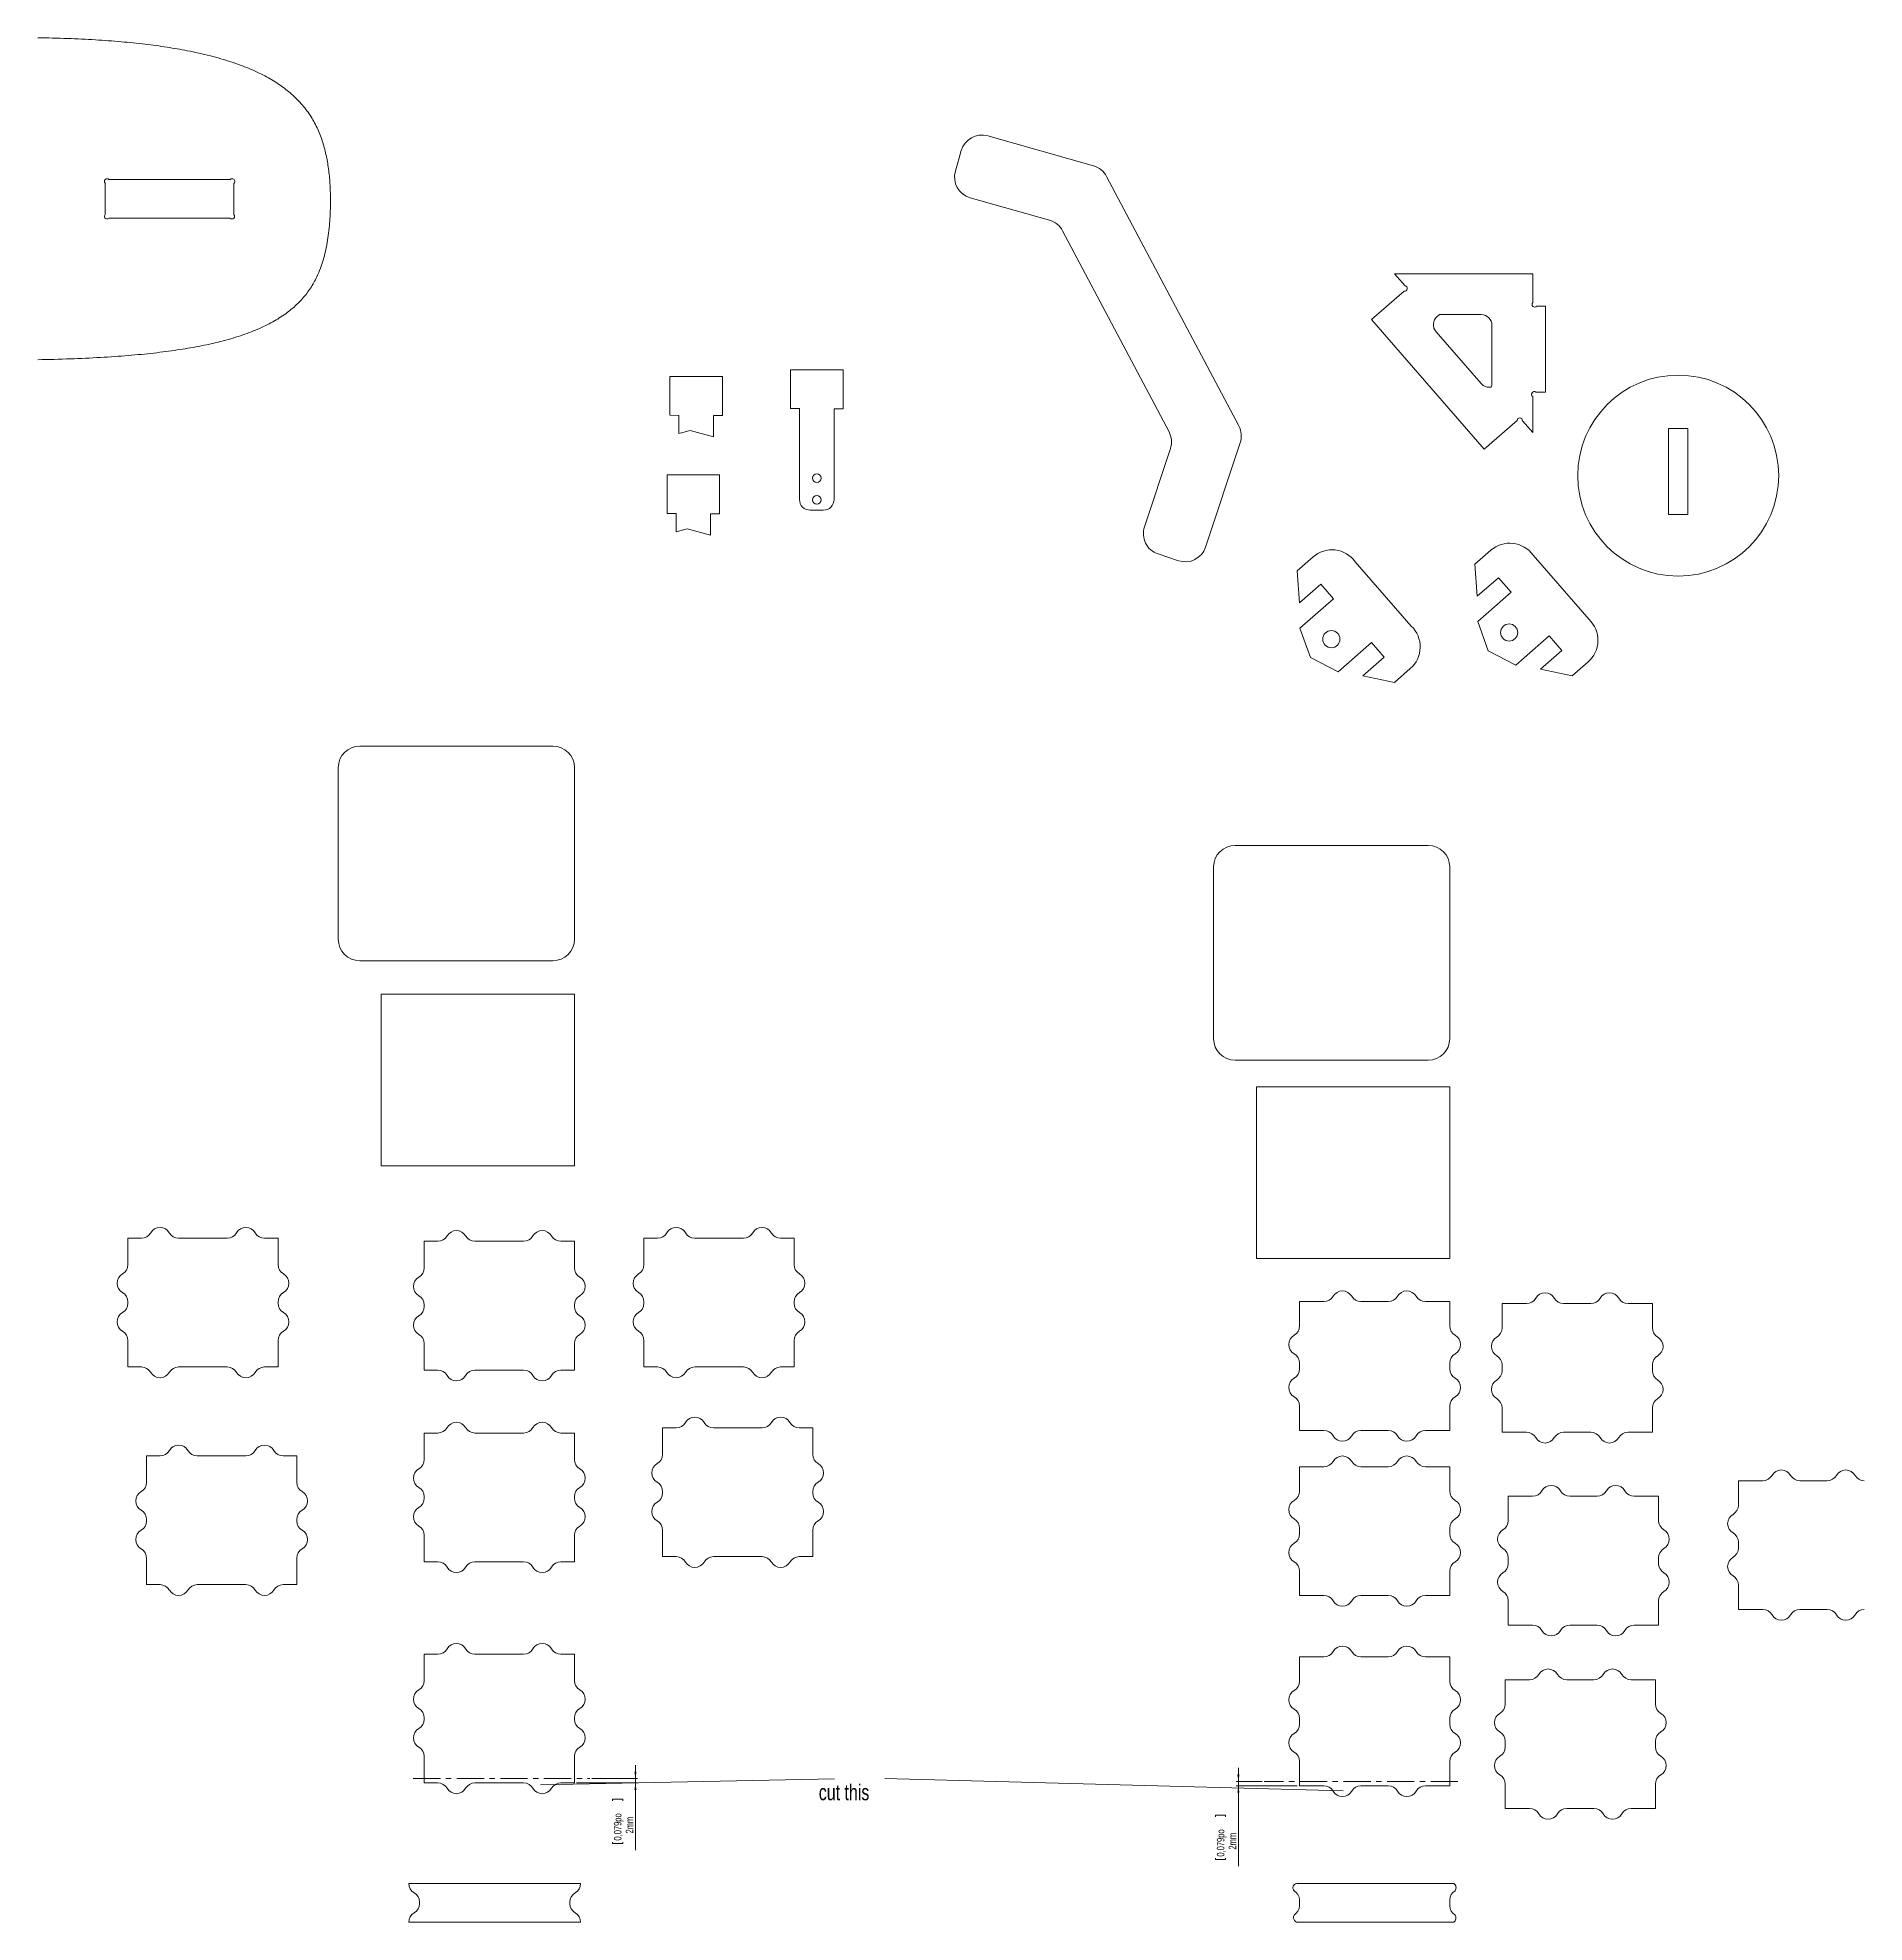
# Model space of a CAD drawing. Header units: millimetres. Extents: x -1695 to 2003, y -862 to 1060.
# Drawn here: x -684 to 167, y 182 to 1060 of the extents above; entities that cross this region are included whole.
import ezdxf

# ---------------------------------------------------------------- set-up
doc = ezdxf.new("R2010")
doc.units = ezdxf.units.MM
doc.linetypes.add('CENTERX2', pattern=[20.32, 12.7, -2.54, 2.54, -2.54])
doc.styles.add('SLDTEXTSTYLE0', font='TXT', dxfattribs={"width": 0.75})
doc.dimstyles.new('SLDDIMSTYLE0', dxfattribs={"dimtxt": 3.5, "dimasz": 3.302, "dimexe": 0, "dimexo": 0.0625, "dimgap": 0.875, "dimtad": 2, "dimrnd": 1e-09, "dimzin": 12, "dimdsep": 46, "dimtxsty": 'SLDTEXTSTYLE0', "dimsah": 1, "dimcen": 0.09, "dimadec": 0, "dimazin": 0, "dimtfac": 1, "dimtofl": 0, "dimtmove": 0, "dimatfit": 3, "dimfxl": 1, "dimtolj": 1, "dimtzin": 12, "dimarcsym": 0})

# ---------------------------------------------------------------- blocks, each defined once
blk = doc.blocks.new('*D1')
at = {"color": 7, "linetype": 'Continuous', "lineweight": 0}
for p, q in [((-405.25, 248.82), (-405.25, 255.17)), ((-432.68, 246.82), (-404.25, 246.82)), ((-425.55, 248.82), (-404.25, 248.82)), ((-405.25, 246.82), (-405.25, 248.82)), ((-405.25, 246.82), (-405.25, 215.56)), ((-415.89, 239.26), (-411.19, 239.26)), ((-415.89, 239.26), (-415.89, 238.56)), ((-411.19, 239.26), (-411.19, 238.56)), ((-415.89, 218.56), (-415.89, 219.27)), ((-415.89, 218.56), (-411.19, 218.56)), ((-411.19, 218.56), (-411.19, 219.27))]:
    blk.add_line(p, q, dxfattribs=at)
for points in [[(-405.25, 248.82), (-404.75, 252.12), (-405.76, 252.12)], [(-405.25, 246.82), (-405.76, 243.51), (-404.75, 243.51)]]:
    blk.add_solid(points, dxfattribs=at)
at = {"color": 7, "linetype": 'Continuous', "lineweight": 0, "char_height": 3.5, "attachment_point": 1, "rotation": 90, "style": 'SLDTEXTSTYLE0'}
for s, insert in [('0,079po', (-415.29, 219.98)), ('2mm', (-409.77, 223.27))]:
    blk.add_mtext(s, dxfattribs=dict(at, insert=insert))
blk = doc.blocks.new('*D2')
at = {"color": 7, "linetype": 'Continuous', "lineweight": 0}
for p, q in [((-113.35, 247.52), (-125.38, 247.52)), ((-124.38, 247.52), (-124.38, 253.87)), ((-124.38, 247.52), (-124.38, 245.52)), ((-96.94, 245.52), (-125.38, 245.52)), ((-124.38, 245.52), (-124.38, 208.08)), ((-135.02, 231.79), (-130.32, 231.79)), ((-135.02, 231.79), (-135.02, 231.08)), ((-130.32, 231.79), (-130.32, 231.08)), ((-135.02, 211.09), (-135.02, 211.79)), ((-135.02, 211.09), (-130.32, 211.09)), ((-130.32, 211.09), (-130.32, 211.79))]:
    blk.add_line(p, q, dxfattribs=at)
for points in [[(-124.38, 247.52), (-123.87, 250.82), (-124.89, 250.82)], [(-124.38, 245.52), (-124.89, 242.22), (-123.87, 242.22)]]:
    blk.add_solid(points, dxfattribs=at)
at = {"color": 7, "linetype": 'Continuous', "lineweight": 0, "char_height": 3.5, "attachment_point": 1, "rotation": 90, "style": 'SLDTEXTSTYLE0'}
for s, insert in [('0,079po', (-134.42, 212.5)), ('2mm', (-128.89, 215.79))]:
    blk.add_mtext(s, dxfattribs=dict(at, insert=insert))

msp = doc.modelspace()

# ---------------------------------------------------------------- linework, layer by layer
at = {"color": 7, "linetype": 'Continuous', "lineweight": 15}
for p, q in [((-191.903, 1000.086), (-241.15, 1014.037)), ((-253.497, 1007.141), (-256.223, 997.52)), ((-652.212, 993.732), (-652.306, 993.732)), ((-652.306, 993.732), (-652.306, 993.638)), ((-652.306, 991.967), (-652.306, 977.403)), ((-593.977, 993.732), (-650.54, 993.732)), ((-124.199, 878.874), (-185.792, 995.146)), ((-592.306, 977.403), (-592.306, 991.873)), ((-547.306, 984.732), (-547.306, 982.518)), ((-249.327, 985.173), (-212.413, 974.716)), ((-650.446, 975.732), (-594.165, 975.732)), ((-206.302, 969.775), (-156.71, 876.158)), ((-51.633, 949.73), (-46.773, 944.146)), ((12.707, 949.73), (-51.633, 949.73)), ((12.707, 936.335), (12.707, 949.73)), ((-47.175, 941.679), (-62.423, 928.407)), ((-30.729, 930.73), (-31.846, 929.832)), ((-11.293, 930.73), (-30.729, 930.73)), ((18.707, 934.661), (14.564, 934.661)), ((18.707, 894.661), (18.707, 934.661)), ((-62.423, 928.407), (-9.9, 868.064)), ((-32.334, 922.778), (-11.325, 898.641)), ((-6.293, 898.669), (-6.293, 925.73)), ((-308.554, 905.043), (-333.035, 905.043)), ((-333.035, 905.043), (-333.035, 887.001)), ((-308.554, 886.906), (-308.554, 905.043)), ((-364.746, 901.89), (-389.227, 901.89)), ((-389.227, 901.89), (-389.227, 883.848)), ((-364.746, 883.752), (-364.746, 901.89)), ((-333.035, 887.001), (-328.858, 886.985)), ((-328.858, 886.985), (-328.858, 844.654)), ((-312.735, 886.922), (-308.554, 886.906)), ((-312.735, 844.654), (-312.735, 886.922)), ((12.707, 875.809), (12.707, 892.604)), ((14.128, 894.661), (18.707, 894.661)), ((-389.227, 883.848), (-385.051, 883.831)), ((-385.051, 883.831), (-385.051, 875.342)), ((-368.927, 873.828), (-368.927, 883.768)), ((-368.927, 883.768), (-364.746, 883.752)), ((-9.9, 868.064), (5.44, 881.416)), ((7.937, 881.29), (12.707, 875.809)), ((-385.051, 875.342), (-379.815, 876.745)), ((-379.815, 876.745), (-368.927, 873.828)), ((-139.668, 822.464), (-123.545, 871.043)), ((84.99, 877.654), (75.99, 877.654)), ((75.99, 877.654), (75.99, 837.654)), ((84.99, 837.654), (84.99, 877.654)), ((-156.056, 868.327), (-168.141, 831.913)), ((-366.042, 856.124), (-390.523, 856.124)), ((-390.523, 856.124), (-390.523, 838.082)), ((-366.042, 837.987), (-366.042, 856.124)), ((-390.523, 838.082), (-386.346, 838.066)), ((-386.346, 838.066), (-386.346, 829.577)), ((-370.223, 838.003), (-366.042, 837.987)), ((-370.223, 828.062), (-370.223, 838.003)), ((-323.858, 839.654), (-317.735, 839.654)), ((75.99, 837.654), (84.99, 837.654)), ((-386.346, 829.577), (-381.111, 830.98)), ((-381.111, 830.98), (-370.223, 828.062)), ((-161.8, 819.272), (-152.309, 816.123)), ((-97.044, 811.441), (-89.616, 817.906)), ((-14.226, 814.533), (-6.798, 820.998)), ((12.877, 818.741), (38.981, 788.75)), ((-95.969, 796.467), (-97.044, 811.441)), ((-69.941, 815.65), (-43.836, 785.658)), ((-13.152, 799.559), (-14.226, 814.533)), ((-3.206, 808.216), (-13.152, 799.559)), ((2.703, 801.427), (-3.206, 808.216)), ((-86.023, 805.124), (-95.969, 796.467)), ((-80.115, 798.336), (-86.023, 805.124)), ((-12.885, 787.859), (2.703, 801.427)), ((-95.703, 784.767), (-80.115, 798.336)), ((-90.832, 771.11), (-95.703, 784.767)), ((-8.014, 774.201), (-12.885, 787.859)), ((-62.388, 777.97), (-77.977, 764.401)), ((-56.479, 771.181), (-62.388, 777.97)), ((4.841, 767.493), (-8.014, 774.201)), ((20.43, 781.061), (4.841, 767.493)), ((16.392, 765.616), (26.338, 774.273)), ((26.338, 774.273), (20.43, 781.061)), ((-77.977, 764.401), (-90.832, 771.11)), ((-66.425, 762.524), (-56.479, 771.181)), ((-44.315, 765.86), (-51.743, 759.395)), ((31.075, 762.487), (16.392, 765.616)), ((38.503, 768.951), (31.075, 762.487)), ((-51.743, 759.395), (-66.425, 762.524)), ((-533.678, 729.785), (-443.678, 729.785)), ((-543.678, 719.785), (-543.678, 639.785)), ((-433.678, 719.785), (-433.678, 639.785)), ((-125.939, 683.501), (-35.939, 683.501)), ((-135.939, 673.501), (-135.939, 593.501)), ((-25.939, 673.501), (-25.939, 593.501)), ((-533.678, 629.785), (-443.678, 629.785)), ((-523.678, 614.197), (-523.678, 534.197)), ((-433.678, 614.197), (-523.678, 614.197)), ((-433.678, 534.197), (-433.678, 614.197)), ((-125.939, 583.501), (-35.939, 583.501)), ((-25.939, 571.119), (-115.939, 571.119)), ((-115.939, 571.119), (-115.939, 491.119)), ((-25.939, 491.119), (-25.939, 571.119)), ((-523.678, 534.197), (-433.678, 534.197)), ((-641.728, 500.57), (-641.728, 488.23)), ((-635.388, 500.57), (-641.728, 500.57)), ((-595.388, 500.57), (-618.068, 500.57)), ((-571.728, 500.57), (-578.068, 500.57)), ((-571.728, 488.23), (-571.728, 500.57)), ((-401.3, 500.57), (-401.3, 488.23)), ((-394.96, 500.57), (-401.3, 500.57)), ((-354.96, 500.57), (-377.64, 500.57)), ((-331.3, 500.57), (-337.64, 500.57)), ((-331.3, 488.23), (-331.3, 500.57)), ((-503.678, 499.097), (-503.678, 486.757)), ((-497.338, 499.097), (-503.678, 499.097)), ((-457.338, 499.097), (-480.018, 499.097)), ((-433.678, 499.097), (-440.018, 499.097)), ((-433.678, 486.757), (-433.678, 499.097)), ((-115.939, 491.119), (-25.939, 491.119)), ((-641.728, 470.91), (-641.728, 470.23)), ((-571.728, 470.23), (-571.728, 470.91)), ((-503.678, 469.437), (-503.678, 468.757)), ((-433.678, 468.757), (-433.678, 469.437)), ((-401.3, 470.91), (-401.3, 470.23)), ((-331.3, 470.23), (-331.3, 470.91)), ((-84.599, 471.001), (-95.939, 471.001)), ((-95.939, 471.001), (-95.939, 459.662)), ((-54.599, 471.001), (-67.279, 471.001)), ((-25.939, 471.001), (-37.279, 471.001)), ((-25.939, 459.662), (-25.939, 471.001)), ((9.788, 470.154), (-1.552, 470.154)), ((-1.552, 470.154), (-1.552, 458.815)), ((39.788, 470.154), (27.108, 470.154)), ((68.448, 470.154), (57.108, 470.154)), ((68.448, 458.815), (68.448, 470.154)), ((-641.728, 452.91), (-641.728, 440.57)), ((-571.728, 440.57), (-571.728, 452.91)), ((-503.678, 451.437), (-503.678, 439.097)), ((-433.678, 439.097), (-433.678, 451.437)), ((-401.3, 452.91), (-401.3, 440.57)), ((-331.3, 440.57), (-331.3, 452.91)), ((-641.728, 440.57), (-635.388, 440.57)), ((-618.068, 440.57), (-595.388, 440.57)), ((-578.068, 440.57), (-571.728, 440.57)), ((-503.678, 439.097), (-497.338, 439.097)), ((-480.018, 439.097), (-457.338, 439.097)), ((-440.018, 439.097), (-433.678, 439.097)), ((-401.3, 440.57), (-394.96, 440.57)), ((-377.64, 440.57), (-354.96, 440.57)), ((-337.64, 440.57), (-331.3, 440.57)), ((-95.939, 442.341), (-95.939, 439.662)), ((-25.939, 439.662), (-25.939, 442.341)), ((-1.552, 441.494), (-1.552, 438.815)), ((68.448, 438.815), (68.448, 441.494)), ((-95.939, 422.341), (-95.939, 411.001)), ((-25.939, 411.001), (-25.939, 422.341)), ((-1.552, 421.494), (-1.552, 410.155)), ((68.448, 410.155), (68.448, 421.494)), ((-503.678, 409.815), (-503.678, 397.476)), ((-497.338, 409.815), (-503.678, 409.815)), ((-457.338, 409.815), (-480.018, 409.815)), ((-433.678, 409.815), (-440.018, 409.815)), ((-433.678, 397.476), (-433.678, 409.815)), ((-392.61, 412.22), (-392.61, 399.88)), ((-386.27, 412.22), (-392.61, 412.22)), ((-346.27, 412.22), (-368.95, 412.22)), ((-322.61, 412.22), (-328.95, 412.22)), ((-322.61, 399.88), (-322.61, 412.22)), ((-95.939, 411.001), (-84.599, 411.001)), ((-67.279, 411.001), (-54.599, 411.001)), ((-37.279, 411.001), (-25.939, 411.001)), ((-1.552, 410.155), (9.788, 410.155)), ((27.108, 410.155), (39.788, 410.155)), ((57.108, 410.155), (68.448, 410.155)), ((-633.038, 399.185), (-633.038, 386.845)), ((-626.698, 399.185), (-633.038, 399.185)), ((-586.698, 399.185), (-609.378, 399.185)), ((-563.038, 399.185), (-569.378, 399.185)), ((-563.038, 386.845), (-563.038, 399.185)), ((-84.599, 394.115), (-95.939, 394.115)), ((-95.939, 394.115), (-95.939, 382.775)), ((-54.599, 394.115), (-67.279, 394.115)), ((-25.939, 394.115), (-37.279, 394.115)), ((-25.939, 382.775), (-25.939, 394.115)), ((119.863, 387.598), (108.523, 387.598)), ((108.523, 387.598), (108.523, 376.258)), ((149.863, 387.598), (137.184, 387.598)), ((-503.678, 380.155), (-503.678, 379.476)), ((-433.678, 379.476), (-433.678, 380.155)), ((-392.61, 382.56), (-392.61, 381.88)), ((-322.61, 381.88), (-322.61, 382.56)), ((12.684, 380.356), (1.345, 380.356)), ((1.345, 380.356), (1.345, 369.016)), ((42.684, 380.356), (30.005, 380.356)), ((71.345, 380.356), (60.005, 380.356)), ((71.345, 369.016), (71.345, 380.356)), ((-633.038, 369.525), (-633.038, 368.845)), ((-563.038, 368.845), (-563.038, 369.525)), ((-503.678, 362.155), (-503.678, 349.815)), ((-433.678, 349.815), (-433.678, 362.155)), ((-392.61, 364.56), (-392.61, 352.22)), ((-322.61, 352.22), (-322.61, 364.56)), ((-95.939, 365.455), (-95.939, 362.775)), ((-25.939, 362.775), (-25.939, 365.455)), ((-633.038, 351.525), (-633.038, 339.185)), ((-563.038, 339.185), (-563.038, 351.525)), ((-392.61, 352.22), (-386.27, 352.22)), ((-368.95, 352.22), (-346.27, 352.22)), ((-328.95, 352.22), (-322.61, 352.22)), ((1.345, 351.696), (1.345, 349.016)), ((71.345, 349.016), (71.345, 351.696)), ((108.523, 358.938), (108.523, 356.258)), ((-503.678, 349.815), (-497.338, 349.815)), ((-480.018, 349.815), (-457.338, 349.815)), ((-440.018, 349.815), (-433.678, 349.815)), ((-95.939, 345.455), (-95.939, 334.115)), ((-25.939, 334.115), (-25.939, 345.455)), ((-633.038, 339.185), (-626.698, 339.185)), ((-609.378, 339.185), (-586.698, 339.185)), ((-569.378, 339.185), (-563.038, 339.185)), ((-95.939, 334.115), (-84.599, 334.115)), ((-67.279, 334.115), (-54.599, 334.115)), ((-37.279, 334.115), (-25.939, 334.115)), ((108.523, 338.938), (108.523, 327.598)), ((1.345, 331.696), (1.345, 320.356)), ((71.345, 320.356), (71.345, 331.696)), ((108.523, 327.598), (119.863, 327.598)), ((137.184, 327.598), (149.863, 327.598)), ((1.345, 320.356), (12.684, 320.356)), ((30.005, 320.356), (42.684, 320.356)), ((60.005, 320.356), (71.345, 320.356)), ((-503.678, 306.816), (-503.678, 294.476)), ((-497.338, 306.816), (-503.678, 306.816)), ((-457.338, 306.816), (-480.018, 306.816)), ((-433.678, 306.816), (-440.018, 306.816)), ((-433.678, 294.476), (-433.678, 306.816)), ((-84.599, 305.519), (-95.939, 305.519)), ((-95.939, 305.519), (-95.939, 294.179)), ((-54.599, 305.519), (-67.279, 305.519)), ((-25.939, 305.519), (-37.279, 305.519)), ((-25.939, 294.179), (-25.939, 305.519)), ((11.236, 294.903), (-0.104, 294.903)), ((-0.104, 294.903), (-0.104, 283.563)), ((41.236, 294.903), (28.556, 294.903)), ((69.896, 294.903), (58.556, 294.903)), ((69.896, 283.563), (69.896, 294.903)), ((-503.678, 277.155), (-503.678, 276.476)), ((-433.678, 276.476), (-433.678, 277.155)), ((-95.939, 276.859), (-95.939, 274.179)), ((-25.939, 274.179), (-25.939, 276.859)), ((-0.104, 266.242), (-0.104, 263.563)), ((69.896, 263.563), (69.896, 266.242)), ((-503.678, 259.155), (-503.678, 246.816)), ((-433.678, 246.816), (-433.678, 259.155)), ((-95.939, 256.859), (-95.939, 245.519)), ((-25.939, 245.519), (-25.939, 256.859)), ((-503.678, 246.816), (-497.338, 246.816)), ((-480.018, 246.816), (-457.338, 246.816)), ((-440.018, 246.816), (-433.678, 246.816)), ((-0.104, 246.242), (-0.104, 234.903)), ((69.896, 234.903), (69.896, 246.242)), ((-95.939, 245.519), (-84.599, 245.519)), ((-67.279, 245.519), (-54.599, 245.519)), ((-37.279, 245.519), (-25.939, 245.519)), ((-0.104, 234.903), (11.236, 234.903)), ((28.556, 234.903), (41.236, 234.903)), ((58.556, 234.903), (69.896, 234.903)), ((-430.804, 199.967), (-510.804, 199.967)), ((-24.034, 199.967), (-97.221, 199.967)), ((-505.804, 191.307), (-505.804, 190.628)), ((-435.804, 190.628), (-435.804, 191.307)), ((-95.957, 192.307), (-95.957, 189.628)), ((-25.957, 189.628), (-25.957, 192.307)), ((-510.804, 181.967), (-430.804, 181.967)), ((-95.957, 181.967), (-24.034, 181.967))]:
    msp.add_line(p, q, dxfattribs=at)
at = {"color": 7, "linetype": 'CENTERX2', "lineweight": 0}
for p, q in [((-508.821, 248.816), (-426.546, 248.816)), ((-22.118, 247.519), (-112.353, 247.519))]:
    msp.add_line(p, q, dxfattribs=at)
at = {"color": 7, "linetype": 'Continuous', "lineweight": 0}
for p, q in [((-312.61, 248.78), (-449.444, 245.959)), ((-289.099, 248.816), (-75.619, 243.137))]:
    msp.add_line(p, q, dxfattribs=at)
at = {"color": 7, "linetype": 'Continuous', "lineweight": 15}
for centre, radius in [((80.49, 855.745), 46.805), ((-320.795, 854.592), 2), ((-320.795, 844.464), 2), ((-81.089, 779.59), 4), ((1.728, 782.681), 4)]:
    msp.add_circle(centre, radius, dxfattribs=at)
for centre, radius, start, end in [((-243.876, 1004.416), 10, 74.183479, 164.183479), ((-651.376, 992.803), 1.25, 138.05004, 221.94996), ((-651.376, 992.803), 1.25, 48.05004, 131.94996), ((-593.141, 992.803), 1.25, 311.94996, 131.94996), ((-246.601, 994.794), 10, 164.183479, 254.183479), ((-194.629, 990.465), 10, 27.911499, 74.183479), ((-651.376, 976.568), 1.25, 138.05004, 318.05004), ((-593.235, 976.568), 1.25, 221.94996, 41.94996), ((-215.138, 965.094), 10, 27.911499, 74.183479), ((-46.974, 942.912), 1.25, 260.740867, 80.740867), ((-11.293, 925.73), 5, 0, 90), ((13.636, 935.498), 1.25, 137.962339, 317.962339), ((-28.563, 926.061), 5, 131.036183, 221.036183), ((-7.554, 901.923), 5, 221.036183, 281.322266), ((-11.293, 898.669), 5, 340.7501, 0), ((13.418, 893.633), 1.25, 55.370202, 235.370202), ((-133.036, 874.193), 10, 341.639519, 27.911499), ((6.689, 881.353), 1.25, 357.105513, 177.105513), ((-165.547, 871.477), 10, 341.639519, 27.911499), ((-323.858, 844.654), 5, 180, 270), ((-317.735, 844.654), 5, 270, 0), ((-158.65, 828.763), 10, 161.639519, 251.639519), ((-149.159, 825.613), 10, 251.639519, 341.639519), ((-80.81, 807.788), 13.414, 35.879633, 131.036183), ((2.008, 810.88), 13.414, 35.879633, 131.036183), ((-53.122, 775.978), 13.414, 311.036183, 46.192733), ((29.696, 779.069), 13.414, 311.036183, 46.192733), ((-533.678, 719.785), 10, 90, 180), ((-443.678, 719.785), 10, 0, 90), ((-125.939, 673.501), 10, 90, 180), ((-35.939, 673.501), 10, 0, 90), ((-533.678, 639.785), 10, 180, 270), ((-443.678, 639.785), 10, 270, 0), ((-125.939, 593.501), 10, 180, 270), ((-35.939, 593.501), 10, 270, 0), ((-635.388, 505.57), 5, 270, 330), ((-626.728, 500.57), 5, 30, 150), ((-618.068, 505.57), 5, 210, 270), ((-595.388, 505.57), 5, 270, 330), ((-586.728, 500.57), 5, 30, 150), ((-578.068, 505.57), 5, 210, 270), ((-497.338, 504.097), 5, 270, 330), ((-488.678, 499.097), 5, 30, 150), ((-480.018, 504.097), 5, 210, 270), ((-457.338, 504.097), 5, 270, 330), ((-448.678, 499.097), 5, 30, 150), ((-440.018, 504.097), 5, 210, 270), ((-394.96, 505.57), 5, 270, 330), ((-386.3, 500.57), 5, 30, 150), ((-377.64, 505.57), 5, 210, 270), ((-354.96, 505.57), 5, 270, 330), ((-346.3, 500.57), 5, 30, 150), ((-337.64, 505.57), 5, 210, 270), ((-641.728, 479.57), 5, 120, 240), ((-646.728, 488.23), 5, 300, 0), ((-566.728, 488.23), 5, 180, 240), ((-571.728, 479.57), 5, 300, 60), ((-508.678, 486.757), 5, 300, 0), ((-428.678, 486.757), 5, 180, 240), ((-401.3, 479.57), 5, 120, 240), ((-406.3, 488.23), 5, 300, 0), ((-326.3, 488.23), 5, 180, 240), ((-331.3, 479.57), 5, 300, 60), ((-646.728, 470.91), 5, 0, 60), ((-566.728, 470.91), 5, 120, 180), ((-503.678, 478.097), 5, 120, 240), ((-433.678, 478.097), 5, 300, 60), ((-406.3, 470.91), 5, 0, 60), ((-326.3, 470.91), 5, 120, 180), ((-75.939, 471.001), 5, 30, 150), ((-45.939, 471.001), 5, 30, 150), ((18.448, 470.155), 5, 30, 150), ((48.448, 470.155), 5, 30, 150), ((-641.728, 461.57), 5, 120, 240), ((-646.728, 470.23), 5, 300, 0), ((-566.728, 470.23), 5, 180, 240), ((-571.728, 461.57), 5, 300, 60), ((-508.678, 469.437), 5, 0, 60), ((-508.678, 468.757), 5, 300, 0), ((-428.678, 469.437), 5, 120, 180), ((-428.678, 468.757), 5, 180, 240), ((-401.3, 461.57), 5, 120, 240), ((-406.3, 470.23), 5, 300, 0), ((-326.3, 470.23), 5, 180, 240), ((-331.3, 461.57), 5, 300, 60), ((-84.599, 476.001), 5, 270, 330), ((-67.279, 476.001), 5, 210, 270), ((-54.599, 476.001), 5, 270, 330), ((-37.279, 476.001), 5, 210, 270), ((9.788, 475.155), 5, 270, 330), ((27.108, 475.155), 5, 210, 270), ((39.788, 475.155), 5, 270, 330), ((57.108, 475.155), 5, 210, 270), ((-646.728, 452.91), 5, 0, 60), ((-566.728, 452.91), 5, 120, 180), ((-503.678, 460.097), 5, 120, 240), ((-433.678, 460.097), 5, 300, 60), ((-406.3, 452.91), 5, 0, 60), ((-326.3, 452.91), 5, 120, 180), ((-100.939, 459.661), 5, 300, 0), ((-20.939, 459.661), 5, 180, 240), ((-6.552, 458.815), 5, 300, 0), ((73.448, 458.815), 5, 180, 240), ((-508.678, 451.437), 5, 0, 60), ((-428.678, 451.437), 5, 120, 180), ((-95.939, 451.001), 5, 120, 240), ((-25.939, 451.001), 5, 300, 60), ((-1.552, 450.155), 5, 120, 240), ((68.448, 450.155), 5, 300, 60), ((-635.388, 435.57), 5, 30, 90), ((-618.068, 435.57), 5, 90, 150), ((-595.388, 435.57), 5, 30, 90), ((-578.068, 435.57), 5, 90, 150), ((-497.338, 434.097), 5, 30, 90), ((-480.018, 434.097), 5, 90, 150), ((-457.338, 434.097), 5, 30, 90), ((-440.018, 434.097), 5, 90, 150), ((-394.96, 435.57), 5, 30, 90), ((-377.64, 435.57), 5, 90, 150), ((-354.96, 435.57), 5, 30, 90), ((-337.64, 435.57), 5, 90, 150), ((-100.939, 442.341), 5, 0, 60), ((-100.939, 439.661), 5, 300, 0), ((-20.939, 442.341), 5, 120, 180), ((-20.939, 439.661), 5, 180, 240), ((-6.552, 441.494), 5, 0, 60), ((73.448, 441.494), 5, 120, 180), ((-626.728, 440.57), 5, 210, 330), ((-586.728, 440.57), 5, 210, 330), ((-488.678, 439.097), 5, 210, 330), ((-448.678, 439.097), 5, 210, 330), ((-386.3, 440.57), 5, 210, 330), ((-346.3, 440.57), 5, 210, 330), ((-95.939, 431.001), 5, 120, 240), ((-25.939, 431.001), 5, 300, 60), ((-1.552, 430.155), 5, 120, 240), ((-6.552, 438.815), 5, 300, 0), ((73.448, 438.815), 5, 180, 240), ((68.448, 430.155), 5, 300, 60), ((-100.939, 422.341), 5, 0, 60), ((-20.939, 422.341), 5, 120, 180), ((-6.552, 421.494), 5, 0, 60), ((73.448, 421.494), 5, 120, 180), ((-488.678, 409.815), 5, 30, 150), ((-448.678, 409.815), 5, 30, 150), ((-386.27, 417.22), 5, 270, 330), ((-377.61, 412.22), 5, 30, 150), ((-368.95, 417.22), 5, 210, 270), ((-346.27, 417.22), 5, 270, 330), ((-337.61, 412.22), 5, 30, 150), ((-328.95, 417.22), 5, 210, 270), ((-618.038, 399.185), 5, 30, 150), ((-578.038, 399.185), 5, 30, 150), ((-497.338, 414.815), 5, 270, 330), ((-480.018, 414.815), 5, 210, 270), ((-457.338, 414.815), 5, 270, 330), ((-440.018, 414.815), 5, 210, 270), ((-84.599, 406.001), 5, 30, 90), ((-75.939, 411.001), 5, 210, 330), ((-67.279, 406.001), 5, 90, 150), ((-54.599, 406.001), 5, 30, 90), ((-45.939, 411.001), 5, 210, 330), ((-37.279, 406.001), 5, 90, 150), ((9.788, 405.155), 5, 30, 90), ((18.448, 410.155), 5, 210, 330), ((27.108, 405.155), 5, 90, 150), ((39.788, 405.155), 5, 30, 90), ((48.448, 410.155), 5, 210, 330), ((57.108, 405.155), 5, 90, 150), ((-626.698, 404.185), 5, 270, 330), ((-609.378, 404.185), 5, 210, 270), ((-586.698, 404.185), 5, 270, 330), ((-569.378, 404.185), 5, 210, 270), ((-508.678, 397.475), 5, 300, 0), ((-428.678, 397.475), 5, 180, 240), ((-392.61, 391.22), 5, 120, 240), ((-397.61, 399.88), 5, 300, 0), ((-317.61, 399.88), 5, 180, 240), ((-322.61, 391.22), 5, 300, 60), ((-84.599, 399.115), 5, 270, 330), ((-75.939, 394.115), 5, 30, 150), ((-67.279, 399.115), 5, 210, 270), ((-54.599, 399.115), 5, 270, 330), ((-45.939, 394.115), 5, 30, 150), ((-37.279, 399.115), 5, 210, 270), ((-638.038, 386.845), 5, 300, 0), ((-558.038, 386.845), 5, 180, 240), ((-503.678, 388.815), 5, 120, 240), ((-433.678, 388.815), 5, 300, 60), ((-397.61, 382.56), 5, 0, 60), ((-317.61, 382.56), 5, 120, 180), ((119.863, 392.598), 5, 270, 330), ((128.523, 387.598), 5, 30, 150), ((137.184, 392.598), 5, 210, 270), ((149.863, 392.598), 5, 270, 330), ((158.523, 387.598), 5, 30, 150), ((167.184, 392.598), 5, 210, 270), ((-633.038, 378.185), 5, 120, 240), ((-563.038, 378.185), 5, 300, 60), ((-508.678, 380.155), 5, 0, 60), ((-508.678, 379.475), 5, 300, 0), ((-428.678, 380.155), 5, 120, 180), ((-428.678, 379.475), 5, 180, 240), ((-392.61, 373.22), 5, 120, 240), ((-397.61, 381.88), 5, 300, 0), ((-317.61, 381.88), 5, 180, 240), ((-322.61, 373.22), 5, 300, 60), ((-95.939, 374.115), 5, 120, 240), ((-100.939, 382.775), 5, 300, 0), ((-20.939, 382.775), 5, 180, 240), ((-25.939, 374.115), 5, 300, 60), ((12.684, 385.356), 5, 270, 330), ((21.345, 380.356), 5, 30, 150), ((30.005, 385.356), 5, 210, 270), ((42.684, 385.356), 5, 270, 330), ((51.345, 380.356), 5, 30, 150), ((60.005, 385.356), 5, 210, 270), ((-638.038, 369.525), 5, 0, 60), ((-638.038, 368.845), 5, 300, 0), ((-558.038, 369.525), 5, 120, 180), ((-558.038, 368.845), 5, 180, 240), ((-503.678, 370.815), 5, 120, 240), ((-433.678, 370.815), 5, 300, 60), ((-397.61, 364.56), 5, 0, 60), ((-317.61, 364.56), 5, 120, 180), ((-100.939, 365.455), 5, 0, 60), ((-20.939, 365.455), 5, 120, 180), ((-3.655, 369.016), 5, 300, 0), ((76.345, 369.016), 5, 180, 240), ((108.523, 367.598), 5, 120, 240), ((103.523, 376.258), 5, 300, 0), ((-633.038, 360.185), 5, 120, 240), ((-563.038, 360.185), 5, 300, 60), ((-508.678, 362.155), 5, 0, 60), ((-428.678, 362.155), 5, 120, 180), ((-100.939, 362.775), 5, 300, 0), ((-20.939, 362.775), 5, 180, 240), ((1.345, 360.356), 5, 120, 240), ((71.345, 360.356), 5, 300, 60), ((103.523, 358.938), 5, 0, 60), ((-638.038, 351.525), 5, 0, 60), ((-558.038, 351.525), 5, 120, 180), ((-386.27, 347.22), 5, 30, 90), ((-368.95, 347.22), 5, 90, 150), ((-346.27, 347.22), 5, 30, 90), ((-328.95, 347.22), 5, 90, 150), ((-95.939, 354.115), 5, 120, 240), ((-25.939, 354.115), 5, 300, 60), ((-3.655, 351.696), 5, 0, 60), ((76.345, 351.696), 5, 120, 180), ((108.523, 347.598), 5, 120, 240), ((103.523, 356.258), 5, 300, 0), ((-497.338, 344.815), 5, 30, 90), ((-488.678, 349.815), 5, 210, 330), ((-480.018, 344.815), 5, 90, 150), ((-457.338, 344.815), 5, 30, 90), ((-448.678, 349.815), 5, 210, 330), ((-440.018, 344.815), 5, 90, 150), ((-377.61, 352.22), 5, 210, 330), ((-337.61, 352.22), 5, 210, 330), ((-100.939, 345.455), 5, 0, 60), ((-20.939, 345.455), 5, 120, 180), ((1.345, 340.356), 5, 120, 240), ((-3.655, 349.016), 5, 300, 0), ((76.345, 349.016), 5, 180, 240), ((71.345, 340.356), 5, 300, 60), ((103.523, 338.938), 5, 0, 60), ((-626.698, 334.185), 5, 30, 90), ((-618.038, 339.185), 5, 210, 330), ((-609.378, 334.185), 5, 90, 150), ((-586.698, 334.185), 5, 30, 90), ((-578.038, 339.185), 5, 210, 330), ((-569.378, 334.185), 5, 90, 150), ((-84.599, 329.115), 5, 30, 90), ((-67.279, 329.115), 5, 90, 150), ((-54.599, 329.115), 5, 30, 90), ((-37.279, 329.115), 5, 90, 150), ((-3.655, 331.696), 5, 0, 60), ((76.345, 331.696), 5, 120, 180), ((-75.939, 334.115), 5, 210, 330), ((-45.939, 334.115), 5, 210, 330), ((119.863, 322.598), 5, 30, 90), ((128.523, 327.598), 5, 210, 330), ((137.184, 322.598), 5, 90, 150), ((149.863, 322.598), 5, 30, 90), ((158.523, 327.598), 5, 210, 330), ((167.184, 322.598), 5, 90, 150), ((12.684, 315.356), 5, 30, 90), ((21.345, 320.356), 5, 210, 330), ((30.005, 315.356), 5, 90, 150), ((42.684, 315.356), 5, 30, 90), ((51.345, 320.356), 5, 210, 330), ((60.005, 315.356), 5, 90, 150), ((-497.338, 311.816), 5, 270, 330), ((-488.678, 306.816), 5, 30, 150), ((-480.018, 311.816), 5, 210, 270), ((-457.338, 311.816), 5, 270, 330), ((-448.678, 306.816), 5, 30, 150), ((-440.018, 311.816), 5, 210, 270), ((-84.599, 310.519), 5, 270, 330), ((-75.939, 305.519), 5, 30, 150), ((-67.279, 310.519), 5, 210, 270), ((-54.599, 310.519), 5, 270, 330), ((-45.939, 305.519), 5, 30, 150), ((-37.279, 310.519), 5, 210, 270), ((19.896, 294.903), 5, 30, 150), ((49.896, 294.903), 5, 30, 150), ((-503.678, 285.816), 5, 120, 240), ((-508.678, 294.476), 5, 300, 0), ((-428.678, 294.476), 5, 180, 240), ((-433.678, 285.816), 5, 300, 60), ((-95.939, 285.519), 5, 120, 240), ((-100.939, 294.179), 5, 300, 0), ((-20.939, 294.179), 5, 180, 240), ((-25.939, 285.519), 5, 300, 60), ((11.236, 299.903), 5, 270, 330), ((28.556, 299.903), 5, 210, 270), ((41.236, 299.903), 5, 270, 330), ((58.556, 299.903), 5, 210, 270), ((-508.678, 277.155), 5, 0, 60), ((-428.678, 277.155), 5, 120, 180), ((-100.939, 276.859), 5, 0, 60), ((-20.939, 276.859), 5, 120, 180), ((-5.104, 283.563), 5, 300, 0), ((74.896, 283.563), 5, 180, 240), ((-503.678, 267.816), 5, 120, 240), ((-508.678, 276.476), 5, 300, 0), ((-428.678, 276.476), 5, 180, 240), ((-433.678, 267.816), 5, 300, 60), ((-100.939, 274.179), 5, 300, 0), ((-20.939, 274.179), 5, 180, 240), ((-0.104, 274.903), 5, 120, 240), ((69.896, 274.903), 5, 300, 60), ((-508.678, 259.155), 5, 0, 60), ((-428.678, 259.155), 5, 120, 180), ((-95.939, 265.519), 5, 120, 240), ((-25.939, 265.519), 5, 300, 60), ((-5.104, 266.242), 5, 0, 60), ((-5.104, 263.563), 5, 300, 0), ((74.896, 266.242), 5, 120, 180), ((74.896, 263.563), 5, 180, 240), ((-100.939, 256.859), 5, 0, 60), ((-20.939, 256.859), 5, 120, 180), ((-0.104, 254.903), 5, 120, 240), ((69.896, 254.903), 5, 300, 60), ((-497.338, 241.816), 5, 30, 90), ((-480.018, 241.816), 5, 90, 150), ((-457.338, 241.816), 5, 30, 90), ((-440.018, 241.816), 5, 90, 150), ((-5.104, 246.242), 5, 0, 60), ((74.896, 246.242), 5, 120, 180), ((-488.678, 246.816), 5, 210, 330), ((-448.678, 246.816), 5, 210, 330), ((-84.599, 240.519), 5, 30, 90), ((-75.939, 245.519), 5, 210, 330), ((-67.279, 240.519), 5, 90, 150), ((-54.599, 240.519), 5, 30, 90), ((-45.939, 245.519), 5, 210, 330), ((-37.279, 240.519), 5, 90, 150), ((11.236, 229.903), 5, 30, 90), ((19.896, 234.903), 5, 210, 330), ((28.556, 229.903), 5, 90, 150), ((41.236, 229.903), 5, 30, 90), ((49.896, 234.903), 5, 210, 330), ((58.556, 229.903), 5, 90, 150), ((-505.804, 199.967), 5, 180, 240), ((-510.804, 191.307), 5, 0, 60), ((-430.804, 191.307), 5, 120, 180), ((-435.804, 199.967), 5, 300, 0), ((-97.028, 198.001), 1.976, 95.610652, 223.660059), ((-100.957, 192.307), 5, 0, 60), ((-20.957, 192.307), 5, 120, 180), ((-25.383, 198.019), 2.37, 324.346167, 55.292692), ((-505.804, 181.967), 5, 120, 180), ((-510.804, 190.628), 5, 300, 0), ((-430.804, 190.628), 5, 180, 240), ((-435.804, 181.967), 5, 0, 60), ((-96.481, 184.178), 2.272, 150.464188, 283.328548), ((-100.957, 189.628), 5, 300, 0), ((-20.957, 189.628), 5, 180, 240), ((-25.429, 183.924), 2.403, 305.491269, 34.869872)]:
    msp.add_arc(centre, radius, start, end, dxfattribs=at)
for points, knots in [([(-547.306, 984.732), (-547.364, 987.079), (-547.48, 991.741), (-548.168, 998.628), (-549.297, 1005.313), (-551.022, 1011.74), (-553.453, 1017.884), (-556.712, 1023.717), (-560.913, 1029.203), (-565.909, 1034.061), (-571.629, 1038.347), (-578.04, 1042.132), (-585.453, 1045.586), (-593.941, 1048.698), (-603.575, 1051.457), (-613.538, 1053.654), (-623.705, 1055.405), (-633.96, 1056.787), (-645.086, 1057.924), (-657.119, 1058.804), (-670.094, 1059.441), (-679.064, 1059.633), (-683.711, 1059.732)], [0, 0, 0, 0, 0.03980342, 0.07904684, 0.11726722, 0.15466308, 0.19168912, 0.22903037, 0.2675912, 0.3084531, 0.34679268, 0.38854654, 0.43447537, 0.4852998, 0.54169459, 0.60429165, 0.65821544, 0.71660813, 0.77973219, 0.84784195, 0.92118468, 1, 1, 1, 1]), ([(-683.711, 909.732), (-678.627, 909.847), (-668.844, 910.066), (-654.744, 910.724), (-641.768, 911.617), (-629.868, 912.766), (-618.998, 914.169), (-608.605, 915.913), (-598.752, 918.061), (-589.507, 920.707), (-581.408, 923.722), (-574.342, 927.133), (-568.248, 930.957), (-563.074, 935.215), (-558.793, 939.882), (-555.333, 944.953), (-552.327, 951.001), (-549.95, 958.205), (-548.336, 966.644), (-547.498, 974.822), (-547.364, 980.187), (-547.306, 982.518)], [0, 0, 0, 0, 0.0863701, 0.1661662, 0.2396884, 0.3072464, 0.369162, 0.4257732, 0.4861701, 0.5403281, 0.5889385, 0.6327668, 0.6733517, 0.7108281, 0.7462195, 0.7805426, 0.814734, 0.8605878, 0.9088817, 0.960401, 1, 1, 1, 1])]:
    msp.add_open_spline(points, degree=3, knots=knots, dxfattribs=at)

# ---------------------------------------------------------------- texts
at = {"color": 7, "linetype": 'Continuous', "lineweight": 0, "insert": (-319.851, 246.16), "char_height": 7.4083, "attachment_point": 1, "style": 'SLDTEXTSTYLE0'}
msp.add_mtext('cut this', dxfattribs=at)

# ---------------------------------------------------------------- dimensions: what is measured, and where the dimension line sits
at = {"color": 7, "linetype": 'Continuous', "lineweight": 0}
for base, p1, p2, picture, middle in [((-405.254, 248.816), (-433.678, 246.816), (-426.546, 248.816), '*D1', (-405.254, 228.914)), ((-124.382, 245.519), (-112.353, 247.519), (-95.939, 245.519), '*D2', (-124.382, 221.437))]:
    dim = msp.add_linear_dim(base=base, p1=p1, p2=p2, angle=90, dimstyle='SLDDIMSTYLE0', dxfattribs=at)
    dim.commit()
    dim.dimension.update_dxf_attribs({"geometry": picture, "text_midpoint": middle, "dimtype": 160})

doc.saveas('drawing.dxf')
